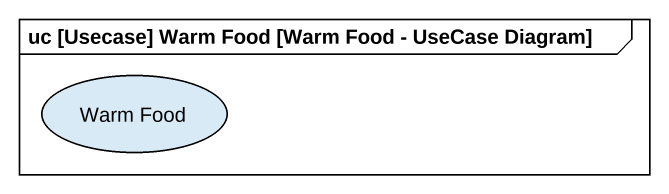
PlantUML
@startuml
mainframe uc [Usecase] Warm Food [Warm Food - UseCase Diagram]
usecase "Warm Food" as Warm_Food
@enduml
